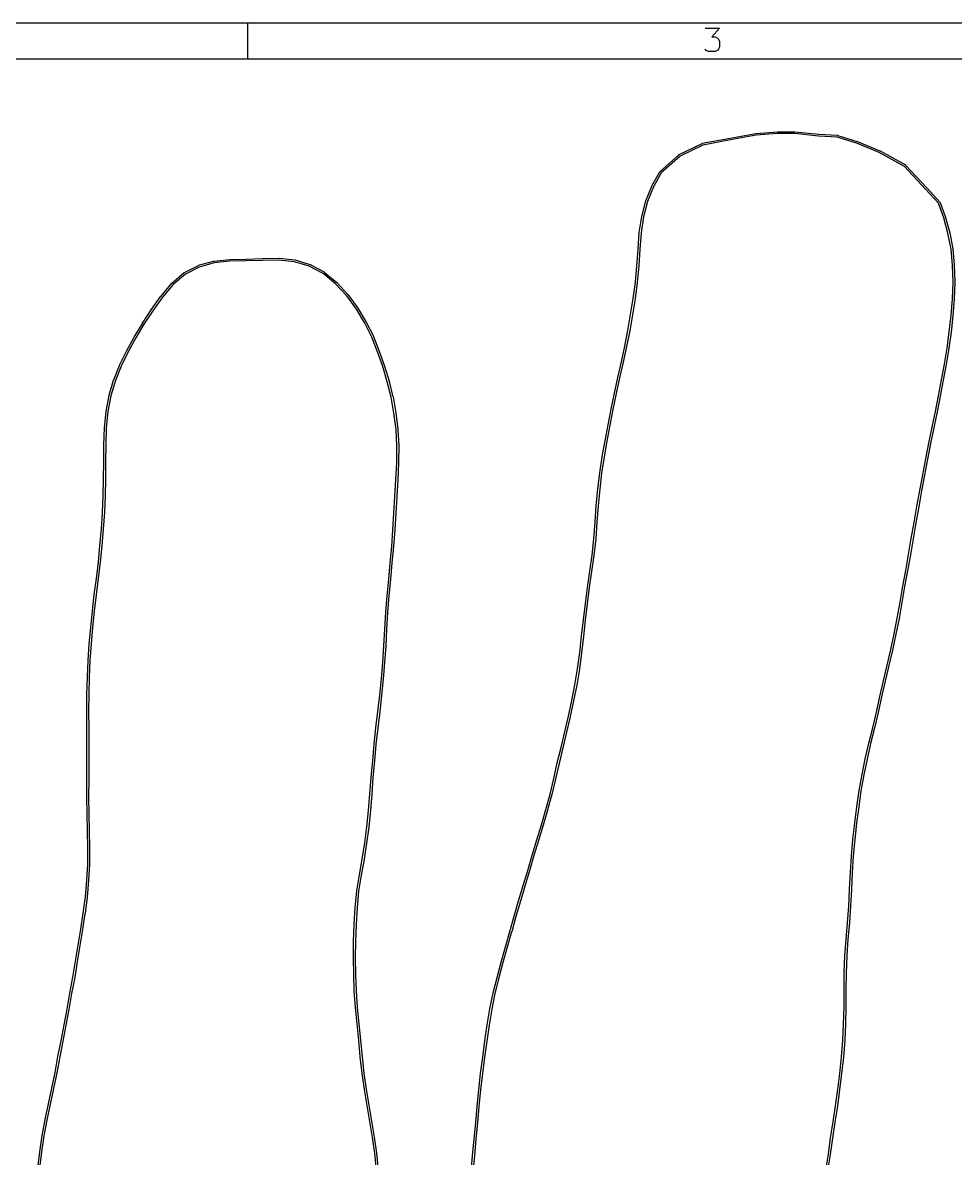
# Model space of a CAD drawing. Header units: inches. Extents: x 0.4 to 11.3, y -7.9 to -0.4.
# Drawn here: x 3.84 to 5.871, y -2.867 to -0.394 of the extents above; entities that cross this region are included whole.
import ezdxf

# ---------------------------------------------------------------- set-up
doc = ezdxf.new("R2010")
doc.units = ezdxf.units.IN
doc.header["$MEASUREMENT"] = 0
doc.layers.add('Edge.Cuts', color=254, linetype='CONTINUOUS', true_color=0xd0d2cd)

msp = doc.modelspace()

# ---------------------------------------------------------------- linework, layer by layer
at = {"layer": 'BLACK', "linetype": 'CONTINUOUS'}
for p, q in [((0.3937, -0.3937), (11.2993, -0.3937)), ((4.3307, -0.4724), (4.3307, -0.3937)), ((5.3262, -0.4053), (5.3578, -0.4053)), ((5.3578, -0.4053), (5.3408, -0.4248)), ((5.3408, -0.4248), (5.3481, -0.4248)), ((5.3481, -0.4248), (5.353, -0.4272)), ((5.353, -0.4272), (5.3554, -0.4296)), ((5.3554, -0.4296), (5.3578, -0.4345)), ((5.3578, -0.4345), (5.3578, -0.4467)), ((5.3286, -0.454), (5.3262, -0.4516)), ((5.3335, -0.4564), (5.3286, -0.454)), ((5.3481, -0.4564), (5.3335, -0.4564)), ((5.353, -0.454), (5.3481, -0.4564)), ((5.3554, -0.4516), (5.353, -0.454)), ((5.3578, -0.4467), (5.3554, -0.4516)), ((0.4724, -0.4724), (11.2206, -0.4724))]:
    msp.add_line(p, q, dxfattribs=at)
at = {"layer": 'Edge.Cuts', "linetype": 'CONTINUOUS'}
for p, q in [((5.3811, -0.6449), (5.4369, -0.6348)), ((5.4375, -0.6387), (5.3818, -0.6488)), ((5.4369, -0.6348), (5.437, -0.6348)), ((5.437, -0.6348), (5.4371, -0.6347)), ((5.4371, -0.6347), (5.484, -0.6312)), ((5.4842, -0.6351), (5.4375, -0.6387)), ((5.484, -0.6312), (5.4841, -0.6312)), ((5.4841, -0.6312), (5.4842, -0.6312)), ((5.4842, -0.6312), (5.5214, -0.6312)), ((5.5213, -0.6351), (5.4842, -0.6351)), ((5.5735, -0.6407), (5.5213, -0.6351)), ((5.5214, -0.6312), (5.5215, -0.6312)), ((5.5215, -0.6312), (5.5216, -0.6312)), ((5.5216, -0.6312), (5.5738, -0.6368)), ((5.5736, -0.6408), (5.5735, -0.6407)), ((5.5735, -0.6407), (5.5735, -0.6407)), ((5.614, -0.6429), (5.5736, -0.6408)), ((5.5738, -0.6368), (5.6144, -0.639)), ((5.6581, -0.6566), (5.614, -0.6429)), ((5.6144, -0.639), (5.6147, -0.639)), ((5.6147, -0.639), (5.6149, -0.6391)), ((5.6149, -0.6391), (5.6594, -0.6529)), ((5.2696, -0.6808), (5.3196, -0.6565)), ((5.3211, -0.6602), (5.2716, -0.6843)), ((5.3196, -0.6565), (5.3198, -0.6564)), ((5.3198, -0.6564), (5.3201, -0.6563)), ((5.3201, -0.6563), (5.3811, -0.6449)), ((5.3818, -0.6488), (5.3211, -0.6602)), ((5.3811, -0.6449), (5.3811, -0.6449)), ((5.3811, -0.6449), (5.3811, -0.6449)), ((5.7054, -0.6763), (5.6581, -0.6566)), ((5.6594, -0.6529), (5.6595, -0.6529)), ((5.6595, -0.6529), (5.6596, -0.6529)), ((5.6596, -0.6529), (5.707, -0.6727)), ((5.228, -0.7183), (5.2691, -0.6812)), ((5.2716, -0.6843), (5.2309, -0.721)), ((5.2691, -0.6812), (5.2694, -0.681)), ((5.2694, -0.681), (5.2696, -0.6808)), ((5.7601, -0.7066), (5.7054, -0.6763)), ((5.707, -0.6727), (5.7071, -0.6728)), ((5.7071, -0.6728), (5.7072, -0.6728)), ((5.7072, -0.6728), (5.7623, -0.7033)), ((5.8065, -0.756), (5.7601, -0.7066)), ((5.7623, -0.7033), (5.7625, -0.7035)), ((5.7625, -0.7035), (5.7627, -0.7037)), ((5.7627, -0.7037), (5.8094, -0.7533)), ((5.2104, -0.7492), (5.2276, -0.7188)), ((5.2309, -0.721), (5.2139, -0.7511)), ((5.2276, -0.7188), (5.2278, -0.7186)), ((5.2278, -0.7186), (5.228, -0.7183)), ((5.1972, -0.7817), (5.2103, -0.7495)), ((5.2139, -0.7511), (5.2009, -0.783)), ((5.2103, -0.7495), (5.2104, -0.7493)), ((5.2104, -0.7493), (5.2104, -0.7492)), ((5.8342, -0.787), (5.8065, -0.756)), ((5.8094, -0.7533), (5.8094, -0.7534)), ((5.8094, -0.7534), (5.8094, -0.7534)), ((5.8094, -0.7534), (5.8374, -0.7847)), ((5.1882, -0.8155), (5.1971, -0.7819)), ((5.2009, -0.783), (5.1921, -0.8164)), ((5.1971, -0.7819), (5.1972, -0.7818)), ((5.1972, -0.7818), (5.1972, -0.7817)), ((5.8458, -0.819), (5.8342, -0.787)), ((5.8374, -0.7847), (5.8376, -0.785)), ((5.8376, -0.785), (5.8378, -0.7853)), ((5.8378, -0.7853), (5.8495, -0.8177)), ((5.183, -0.8508), (5.1882, -0.8157)), ((5.1882, -0.8156), (5.1882, -0.8155)), ((5.1882, -0.8157), (5.1882, -0.8156)), ((5.1921, -0.8164), (5.1869, -0.8513)), ((5.8549, -0.8523), (5.8458, -0.819)), ((5.8495, -0.8177), (5.8496, -0.8178)), ((5.8496, -0.8178), (5.8496, -0.8179)), ((5.8496, -0.8179), (5.8588, -0.8513)), ((5.1803, -0.887), (5.183, -0.8509)), ((5.183, -0.8509), (5.183, -0.8508)), ((5.183, -0.8509), (5.183, -0.8509)), ((5.1869, -0.8513), (5.1842, -0.8873)), ((5.8617, -0.8869), (5.8549, -0.8523)), ((5.8588, -0.8513), (5.8588, -0.8514)), ((5.8588, -0.8514), (5.8588, -0.8515)), ((5.8588, -0.8515), (5.8656, -0.8862)), ((5.1777, -0.9232), (5.1803, -0.8871)), ((5.1803, -0.8871), (5.1803, -0.887)), ((5.1803, -0.887), (5.1803, -0.887)), ((5.1842, -0.8873), (5.1817, -0.9235)), ((5.8649, -0.9222), (5.8617, -0.8869)), ((5.8656, -0.8862), (5.8656, -0.8863)), ((5.8656, -0.8863), (5.8656, -0.8864)), ((5.8656, -0.8864), (5.8689, -0.922)), ((4.2232, -0.9221), (4.256, -0.9128)), ((4.256, -0.9128), (4.2562, -0.9128)), ((4.2562, -0.9128), (4.2564, -0.9128)), ((4.2564, -0.9128), (4.291, -0.9092)), ((4.2913, -0.9131), (4.257, -0.9167)), ((4.291, -0.9092), (4.2911, -0.9091)), ((4.291, -0.9092), (4.291, -0.9092)), ((4.2911, -0.9091), (4.3267, -0.9086)), ((4.3268, -0.9125), (4.2913, -0.9131)), ((4.3267, -0.9086), (4.3626, -0.9075)), ((4.3627, -0.9114), (4.3268, -0.9125)), ((4.3268, -0.9125), (4.3268, -0.9125)), ((4.3268, -0.9125), (4.3268, -0.9125)), ((4.3626, -0.9075), (4.3982, -0.9069)), ((4.3626, -0.9075), (4.3626, -0.9075)), ((4.3626, -0.9075), (4.3626, -0.9075)), ((4.3982, -0.9108), (4.3627, -0.9114)), ((4.3982, -0.9069), (4.3984, -0.9069)), ((4.4324, -0.9144), (4.3982, -0.9108)), ((4.3984, -0.9069), (4.3985, -0.9069)), ((4.3985, -0.9069), (4.433, -0.9105)), ((4.4644, -0.924), (4.4324, -0.9144)), ((4.433, -0.9105), (4.4332, -0.9105)), ((4.4332, -0.9105), (4.4333, -0.9105)), ((4.4333, -0.9105), (4.4657, -0.9203)), ((4.1654, -0.9608), (4.1922, -0.9381)), ((4.1922, -0.9381), (4.1924, -0.938)), ((4.1924, -0.938), (4.1926, -0.9379)), ((4.1926, -0.9379), (4.2228, -0.9223)), ((4.2245, -0.9259), (4.1946, -0.9413)), ((4.2228, -0.9223), (4.223, -0.9222)), ((4.223, -0.9222), (4.2232, -0.9221)), ((4.257, -0.9167), (4.2245, -0.9259)), ((4.4945, -0.94), (4.4644, -0.924)), ((4.4657, -0.9203), (4.4659, -0.9204)), ((4.4659, -0.9204), (4.4661, -0.9204)), ((4.4661, -0.9204), (4.4965, -0.9366)), ((4.4965, -0.9366), (4.4966, -0.9367)), ((4.4966, -0.9367), (4.4968, -0.9368)), ((4.4968, -0.9368), (4.5243, -0.9593)), ((5.1746, -0.9591), (5.1777, -0.9232)), ((5.1817, -0.9236), (5.1785, -0.9595)), ((5.1817, -0.9235), (5.1817, -0.9236)), ((5.1817, -0.9236), (5.1817, -0.9236)), ((5.8661, -0.9585), (5.8649, -0.9222)), ((5.8689, -0.922), (5.8689, -0.922)), ((5.8689, -0.922), (5.8689, -0.9221)), ((5.8689, -0.9221), (5.87, -0.9584)), ((4.1415, -0.9891), (4.1651, -0.961)), ((4.168, -0.9637), (4.1446, -0.9916)), ((4.1651, -0.961), (4.1653, -0.9609)), ((4.1653, -0.9609), (4.1654, -0.9608)), ((4.1946, -0.9413), (4.168, -0.9637)), ((4.5217, -0.9622), (4.4945, -0.94)), ((4.5459, -0.9888), (4.5217, -0.9622)), ((4.5243, -0.9593), (4.5244, -0.9594)), ((4.5244, -0.9594), (4.5245, -0.9595)), ((4.5245, -0.9595), (4.5489, -0.9862)), ((5.1697, -0.9943), (5.1746, -0.9591)), ((5.1785, -0.9596), (5.1736, -0.9948)), ((5.1785, -0.9595), (5.1785, -0.9596)), ((5.1785, -0.9596), (5.1785, -0.9596)), ((5.8648, -0.9951), (5.8661, -0.9585)), ((5.87, -0.9586), (5.8688, -0.9953)), ((5.87, -0.9584), (5.87, -0.9585)), ((5.87, -0.9585), (5.87, -0.9586)), ((4.1203, -1.0189), (4.1414, -0.9892)), ((4.1414, -0.9892), (4.1415, -0.9892)), ((4.1415, -0.9892), (4.1415, -0.9891)), ((4.5668, -1.0178), (4.5459, -0.9888)), ((4.5489, -0.9862), (4.549, -0.9863)), ((4.549, -0.9863), (4.5491, -0.9864)), ((4.5491, -0.9864), (4.57, -1.0155)), ((4.1446, -0.9916), (4.1235, -1.0212)), ((5.1639, -1.0291), (5.1697, -0.9943)), ((5.1736, -0.9949), (5.1678, -1.0298)), ((5.1736, -0.9948), (5.1736, -0.9949)), ((5.1736, -0.9949), (5.1736, -0.9949)), ((5.8621, -1.0315), (5.8648, -0.9951)), ((5.8688, -0.9954), (5.866, -1.0318)), ((5.8688, -0.9953), (5.8688, -0.9953)), ((5.8688, -0.9953), (5.8688, -0.9954)), ((4.101, -1.0484), (4.1202, -1.019)), ((4.1235, -1.0212), (4.1043, -1.0505)), ((4.1202, -1.019), (4.1203, -1.019)), ((4.1203, -1.019), (4.1203, -1.0189)), ((4.585, -1.0478), (4.5668, -1.0178)), ((4.57, -1.0155), (4.57, -1.0156)), ((4.57, -1.0156), (4.5701, -1.0157)), ((4.5701, -1.0157), (4.5885, -1.0458)), ((5.1581, -1.0639), (5.1639, -1.0291)), ((5.1678, -1.0298), (5.162, -1.0646)), ((5.1678, -1.0298), (5.1678, -1.0298)), ((5.1678, -1.0298), (5.1678, -1.0298)), ((5.858, -1.0671), (5.8621, -1.0315)), ((5.866, -1.0319), (5.8619, -1.0676)), ((5.866, -1.0318), (5.866, -1.0319)), ((5.866, -1.0319), (5.866, -1.0319)), ((4.0832, -1.0784), (4.1009, -1.0485)), ((4.1043, -1.0505), (4.0866, -1.0804)), ((4.1009, -1.0485), (4.101, -1.0484)), ((4.101, -1.0484), (4.101, -1.0484)), ((4.6005, -1.0784), (4.585, -1.0478)), ((4.5885, -1.0458), (4.5885, -1.0459)), ((4.5885, -1.0459), (4.5885, -1.0459)), ((4.5885, -1.0459), (4.6041, -1.0767)), ((4.0667, -1.1089), (4.0832, -1.0784)), ((4.0866, -1.0804), (4.0702, -1.1107)), ((4.0832, -1.0784), (4.0832, -1.0784)), ((4.0832, -1.0784), (4.0832, -1.0784)), ((4.6131, -1.1103), (4.6005, -1.0784)), ((4.6041, -1.0767), (4.6041, -1.0768)), ((4.6041, -1.0768), (4.6042, -1.0769)), ((4.6042, -1.0769), (4.6168, -1.1089)), ((5.1512, -1.0983), (5.1581, -1.0639)), ((5.162, -1.0647), (5.1551, -1.0991)), ((5.162, -1.0646), (5.162, -1.0646)), ((5.162, -1.0646), (5.162, -1.0647)), ((5.8532, -1.1024), (5.858, -1.0671)), ((5.8619, -1.0676), (5.8571, -1.1029)), ((5.8619, -1.0676), (5.8619, -1.0676)), ((5.8619, -1.0676), (5.8619, -1.0676)), ((4.0514, -1.1399), (4.0667, -1.1089)), ((4.0702, -1.1107), (4.055, -1.1416)), ((4.0667, -1.1089), (4.0667, -1.1089)), ((4.0667, -1.1089), (4.0667, -1.1089)), ((4.6244, -1.1428), (4.6131, -1.1103)), ((4.6168, -1.1089), (4.6168, -1.109)), ((4.6168, -1.109), (4.6168, -1.109)), ((4.6168, -1.109), (4.6282, -1.1416)), ((5.144, -1.1325), (5.1512, -1.0983)), ((5.1551, -1.0991), (5.1479, -1.1334)), ((5.1551, -1.0991), (5.1551, -1.0991)), ((5.1551, -1.0991), (5.1551, -1.0991)), ((5.8476, -1.1372), (5.8532, -1.1024)), ((5.8571, -1.103), (5.8515, -1.1379)), ((5.8571, -1.1029), (5.8571, -1.1029)), ((5.8571, -1.1029), (5.8571, -1.103)), ((5.1362, -1.1665), (5.144, -1.1325)), ((5.1479, -1.1334), (5.1401, -1.1674)), ((5.1479, -1.1334), (5.1479, -1.1334)), ((5.1479, -1.1334), (5.1479, -1.1334)), ((5.8409, -1.1717), (5.8476, -1.1372)), ((4.0384, -1.1719), (4.0514, -1.14)), ((4.055, -1.1416), (4.0421, -1.1733)), ((4.0514, -1.14), (4.0514, -1.1399)), ((4.0514, -1.1399), (4.0514, -1.1399)), ((4.6342, -1.1759), (4.6244, -1.1428)), ((4.6282, -1.1416), (4.6282, -1.1416)), ((4.6282, -1.1416), (4.6282, -1.1417)), ((4.6282, -1.1417), (4.638, -1.1748)), ((5.8515, -1.1379), (5.8448, -1.1724)), ((5.8515, -1.1379), (5.8515, -1.1379)), ((5.8515, -1.1379), (5.8515, -1.1379)), ((4.0284, -1.2052), (4.0383, -1.1721)), ((4.0421, -1.1733), (4.0322, -1.2062)), ((4.0383, -1.1721), (4.0384, -1.172)), ((4.0384, -1.172), (4.0384, -1.1719)), ((4.6428, -1.2095), (4.6342, -1.1759)), ((4.638, -1.1748), (4.638, -1.1749)), ((4.638, -1.1749), (4.638, -1.1749)), ((4.638, -1.1749), (4.6466, -1.2086)), ((5.1288, -1.2007), (5.1362, -1.1666)), ((5.1401, -1.1674), (5.1326, -1.2015)), ((5.1362, -1.1666), (5.1362, -1.1665)), ((5.1362, -1.1665), (5.1362, -1.1665)), ((5.8344, -1.2062), (5.8409, -1.1717)), ((5.8448, -1.1724), (5.8382, -1.2069)), ((5.8409, -1.1717), (5.8409, -1.1717)), ((5.8409, -1.1717), (5.8409, -1.1717)), ((4.0218, -1.2399), (4.0283, -1.2054)), ((4.0322, -1.2062), (4.0257, -1.2406)), ((4.0283, -1.2054), (4.0284, -1.2053)), ((4.0284, -1.2053), (4.0284, -1.2052)), ((4.6488, -1.2441), (4.6428, -1.2095)), ((4.6466, -1.2086), (4.6466, -1.2087)), ((4.6466, -1.2087), (4.6467, -1.2087)), ((4.6467, -1.2087), (4.6527, -1.2435)), ((5.1217, -1.2351), (5.1288, -1.2007)), ((5.1326, -1.2015), (5.1255, -1.2358)), ((5.1288, -1.2007), (5.1288, -1.2007)), ((5.1288, -1.2007), (5.1288, -1.2007)), ((5.8277, -1.2407), (5.8344, -1.2062)), ((5.8382, -1.207), (5.8316, -1.2414)), ((5.8382, -1.2069), (5.8382, -1.207)), ((5.8382, -1.207), (5.8382, -1.207)), ((5.1151, -1.2696), (5.1217, -1.2351)), ((5.1255, -1.2358), (5.119, -1.2703)), ((5.1217, -1.2351), (5.1217, -1.2351)), ((5.1217, -1.2351), (5.1217, -1.2351)), ((4.0183, -1.2759), (4.0218, -1.2401)), ((4.0218, -1.24), (4.0218, -1.2399)), ((4.0218, -1.2401), (4.0218, -1.24)), ((4.0257, -1.2406), (4.0222, -1.2762)), ((4.6533, -1.2797), (4.6488, -1.2441)), ((4.6527, -1.2435), (4.6527, -1.2435)), ((4.6527, -1.2435), (4.6527, -1.2436)), ((4.6527, -1.2436), (4.6572, -1.2793)), ((5.8207, -1.275), (5.8277, -1.2407)), ((5.8316, -1.2415), (5.8246, -1.2758)), ((5.8316, -1.2414), (5.8316, -1.2415)), ((5.8316, -1.2415), (5.8316, -1.2415)), ((4.0172, -1.3128), (4.0183, -1.2761)), ((4.0183, -1.276), (4.0183, -1.2759)), ((4.0183, -1.2761), (4.0183, -1.276)), ((4.0222, -1.2762), (4.0211, -1.3129)), ((4.6551, -1.3157), (4.6533, -1.2797)), ((4.6572, -1.2793), (4.6572, -1.2793)), ((4.6572, -1.2793), (4.6573, -1.2794)), ((4.6573, -1.2794), (4.659, -1.3155)), ((5.1084, -1.3041), (5.1151, -1.2696)), ((5.119, -1.2704), (5.1123, -1.3048)), ((5.119, -1.2703), (5.119, -1.2704)), ((5.119, -1.2704), (5.119, -1.2704)), ((5.8135, -1.3093), (5.8207, -1.275)), ((5.8246, -1.2758), (5.8174, -1.3101)), ((5.8246, -1.2758), (5.8246, -1.2758)), ((5.8246, -1.2758), (5.8246, -1.2758)), ((5.1022, -1.3388), (5.1084, -1.3041)), ((5.1123, -1.3048), (5.1061, -1.3395)), ((5.1084, -1.3041), (5.1084, -1.3041)), ((5.1084, -1.3041), (5.1084, -1.3041)), ((5.8068, -1.3438), (5.8135, -1.3093)), ((5.8174, -1.3101), (5.8107, -1.3446)), ((5.8135, -1.3093), (5.8135, -1.3093)), ((5.8135, -1.3093), (5.8135, -1.3093)), ((4.0169, -1.35), (4.0172, -1.3129)), ((4.0172, -1.3129), (4.0172, -1.3128)), ((4.0172, -1.3129), (4.0172, -1.3129)), ((4.0211, -1.3129), (4.0208, -1.3501)), ((4.6549, -1.3523), (4.6551, -1.3157)), ((4.659, -1.3156), (4.6588, -1.3524)), ((4.659, -1.3155), (4.659, -1.3156)), ((4.659, -1.3156), (4.659, -1.3156)), ((4.0166, -1.3872), (4.0169, -1.35)), ((4.0169, -1.35), (4.0169, -1.35)), ((4.0208, -1.3501), (4.0206, -1.3872)), ((4.0208, -1.3501), (4.0208, -1.3501)), ((4.0208, -1.3501), (4.0208, -1.3501)), ((4.6531, -1.3888), (4.6549, -1.3523)), ((4.6588, -1.3525), (4.6571, -1.389)), ((4.6588, -1.3524), (4.6588, -1.3524)), ((4.6588, -1.3524), (4.6588, -1.3525)), ((5.0969, -1.3739), (5.1022, -1.3389)), ((5.1061, -1.3395), (5.1008, -1.3745)), ((5.1022, -1.3389), (5.1022, -1.3388)), ((5.1022, -1.3388), (5.1022, -1.3388)), ((5.8001, -1.3783), (5.8068, -1.3438)), ((5.8107, -1.3446), (5.804, -1.379)), ((5.8068, -1.3438), (5.8068, -1.3438)), ((5.8068, -1.3438), (5.8068, -1.3438)), ((5.8107, -1.3446), (5.8107, -1.3446)), ((5.0928, -1.4096), (5.0969, -1.374)), ((5.1008, -1.3745), (5.0968, -1.41)), ((5.0969, -1.374), (5.0969, -1.3739)), ((5.0969, -1.374), (5.0969, -1.374)), ((5.7935, -1.4128), (5.8001, -1.3783)), ((5.804, -1.379), (5.7973, -1.4135)), ((5.8001, -1.3783), (5.8001, -1.3783)), ((5.8001, -1.3783), (5.8001, -1.3783)), ((5.804, -1.379), (5.804, -1.379)), ((4.0156, -1.424), (4.0166, -1.3872)), ((4.0206, -1.3873), (4.0196, -1.4241)), ((4.0206, -1.3872), (4.0206, -1.3872)), ((4.0206, -1.3872), (4.0206, -1.3873)), ((4.6508, -1.4254), (4.6531, -1.3888)), ((4.6571, -1.389), (4.6547, -1.4256)), ((4.6571, -1.389), (4.6571, -1.389)), ((4.6571, -1.389), (4.6571, -1.389)), ((5.0893, -1.4454), (5.0928, -1.4096)), ((5.0928, -1.4096), (5.0928, -1.4096)), ((5.0928, -1.4096), (5.0928, -1.4096)), ((4.0142, -1.4606), (4.0156, -1.424)), ((4.0196, -1.4241), (4.0181, -1.4608)), ((4.0196, -1.4241), (4.0196, -1.4241)), ((4.0196, -1.4241), (4.0196, -1.4241)), ((4.6487, -1.4618), (4.6508, -1.4254)), ((4.6508, -1.4254), (4.6508, -1.4254)), ((4.6508, -1.4254), (4.6508, -1.4254)), ((4.6547, -1.4256), (4.6527, -1.462)), ((5.0968, -1.41), (5.0933, -1.4458)), ((5.7875, -1.4476), (5.7935, -1.4128)), ((5.7973, -1.4135), (5.7914, -1.4483)), ((5.7935, -1.4128), (5.7935, -1.4128)), ((5.7935, -1.4128), (5.7935, -1.4128)), ((5.0868, -1.4816), (5.0893, -1.4455)), ((5.0893, -1.4455), (5.0894, -1.4454)), ((5.0894, -1.4454), (5.0893, -1.4454)), ((5.0933, -1.4458), (5.0907, -1.4819)), ((5.7814, -1.4823), (5.7875, -1.4476)), ((5.7914, -1.4483), (5.7852, -1.483)), ((5.7914, -1.4483), (5.7914, -1.4483)), ((5.7914, -1.4483), (5.7914, -1.4483)), ((4.0117, -1.4967), (4.0142, -1.4606)), ((4.0181, -1.4608), (4.0156, -1.497)), ((4.0181, -1.4608), (4.0181, -1.4608)), ((4.0181, -1.4608), (4.0181, -1.4608)), ((4.6464, -1.498), (4.6487, -1.4618)), ((4.6527, -1.462), (4.6503, -1.4983)), ((4.6527, -1.462), (4.6527, -1.462)), ((4.6527, -1.462), (4.6527, -1.462)), ((5.0842, -1.5178), (5.0868, -1.4816)), ((5.0868, -1.4816), (5.0868, -1.4816)), ((5.0907, -1.4819), (5.0881, -1.5181)), ((5.0907, -1.4819), (5.0907, -1.4819)), ((5.0907, -1.4819), (5.0907, -1.4819)), ((5.7753, -1.5171), (5.7814, -1.4823)), ((5.7852, -1.483), (5.7792, -1.5177)), ((5.7814, -1.4823), (5.7814, -1.4823)), ((5.7814, -1.4823), (5.7814, -1.4823)), ((4.0084, -1.5326), (4.0117, -1.4967)), ((4.0156, -1.4971), (4.0124, -1.533)), ((4.0156, -1.497), (4.0156, -1.497)), ((4.0156, -1.497), (4.0156, -1.4971)), ((4.6438, -1.5342), (4.6464, -1.498)), ((4.6464, -1.498), (4.6464, -1.498)), ((4.6503, -1.4983), (4.6478, -1.5345)), ((4.6503, -1.4983), (4.6503, -1.4983)), ((4.6503, -1.4983), (4.6503, -1.4983)), ((4.0051, -1.5685), (4.0084, -1.5326)), ((4.0124, -1.533), (4.009, -1.5689)), ((4.0124, -1.533), (4.0124, -1.533)), ((4.0124, -1.533), (4.0124, -1.533)), ((5.0803, -1.5533), (5.0842, -1.5178)), ((5.0881, -1.5182), (5.0842, -1.5538)), ((5.0881, -1.5181), (5.0881, -1.5181)), ((5.0881, -1.5181), (5.0881, -1.5182)), ((5.7694, -1.5519), (5.7753, -1.5171)), ((5.7792, -1.5177), (5.7733, -1.5525)), ((5.7753, -1.5171), (5.7753, -1.5171)), ((5.7753, -1.5171), (5.7753, -1.5171)), ((4.6404, -1.57), (4.6438, -1.5342)), ((4.6478, -1.5346), (4.6444, -1.5704)), ((4.6478, -1.5345), (4.6478, -1.5345)), ((4.6478, -1.5345), (4.6478, -1.5346)), ((5.0752, -1.5885), (5.0803, -1.5533)), ((5.0842, -1.5539), (5.0791, -1.589)), ((5.0842, -1.5538), (5.0842, -1.5538)), ((5.0842, -1.5538), (5.0842, -1.5539)), ((5.7631, -1.5865), (5.7694, -1.5519)), ((5.7733, -1.5526), (5.767, -1.5872)), ((5.7733, -1.5525), (5.7733, -1.5525)), ((5.7733, -1.5525), (5.7733, -1.5526)), ((4.0007, -1.6039), (4.0051, -1.5685)), ((4.009, -1.5689), (4.0046, -1.6044)), ((4.009, -1.5689), (4.009, -1.5689)), ((4.009, -1.5689), (4.009, -1.5689)), ((4.6373, -1.606), (4.6404, -1.5701)), ((4.6404, -1.5701), (4.6404, -1.57)), ((4.6404, -1.5701), (4.6404, -1.5701)), ((4.6444, -1.5704), (4.6412, -1.6064)), ((3.9961, -1.6392), (4.0007, -1.6039)), ((4.0046, -1.6044), (4, -1.6397)), ((4.0046, -1.6044), (4.0046, -1.6044)), ((4.0046, -1.6044), (4.0046, -1.6044)), ((4.6337, -1.6417), (4.6373, -1.606)), ((4.6412, -1.6064), (4.6376, -1.6421)), ((4.6412, -1.6064), (4.6412, -1.6064)), ((4.6412, -1.6064), (4.6412, -1.6064)), ((5.0702, -1.6236), (5.0752, -1.5885)), ((5.0791, -1.589), (5.0741, -1.6242)), ((5.0791, -1.589), (5.0791, -1.589)), ((5.0791, -1.589), (5.0791, -1.589)), ((5.7569, -1.6212), (5.7631, -1.5865)), ((5.767, -1.5872), (5.7607, -1.6219)), ((5.7631, -1.5865), (5.7631, -1.5865)), ((5.7631, -1.5865), (5.7631, -1.5865)), ((5.767, -1.5872), (5.767, -1.5872)), ((5.0656, -1.659), (5.0702, -1.6237)), ((5.0741, -1.6242), (5.0695, -1.6595)), ((5.0702, -1.6237), (5.0702, -1.6236)), ((5.0702, -1.6236), (5.0702, -1.6236)), ((5.7508, -1.6559), (5.7569, -1.6212)), ((5.7607, -1.6219), (5.7546, -1.6566)), ((5.7569, -1.6212), (5.7569, -1.6212)), ((5.7569, -1.6212), (5.7569, -1.6212)), ((3.9922, -1.6749), (3.9961, -1.6393)), ((3.9961, -1.6393), (3.9961, -1.6392)), ((3.9961, -1.6392), (3.9961, -1.6392)), ((4, -1.6397), (3.9961, -1.6753)), ((4.631, -1.6779), (4.6337, -1.6418)), ((4.6337, -1.6418), (4.6337, -1.6417)), ((4.6337, -1.6417), (4.6337, -1.6417)), ((4.6376, -1.6421), (4.6349, -1.6782)), ((5.7447, -1.6906), (5.7508, -1.6559)), ((5.7546, -1.6566), (5.7486, -1.6913)), ((5.7508, -1.6559), (5.7508, -1.6559)), ((5.7508, -1.6559), (5.7508, -1.6559)), ((5.7546, -1.6566), (5.7546, -1.6566)), ((3.9887, -1.7107), (3.9922, -1.6749)), ((3.9922, -1.6749), (3.9922, -1.6749)), ((3.9922, -1.6749), (3.9922, -1.6749)), ((3.9961, -1.6753), (3.9926, -1.7111)), ((4.6288, -1.7143), (4.631, -1.6779)), ((4.631, -1.6779), (4.631, -1.6779)), ((4.631, -1.6779), (4.631, -1.6779)), ((4.6349, -1.6782), (4.6327, -1.7145)), ((5.0611, -1.6944), (5.0656, -1.659)), ((5.0695, -1.6595), (5.065, -1.6949)), ((5.0656, -1.659), (5.0656, -1.659)), ((5.0656, -1.659), (5.0656, -1.659)), ((5.0574, -1.7301), (5.0611, -1.6945)), ((5.0611, -1.6945), (5.0611, -1.6944)), ((5.0611, -1.6944), (5.0611, -1.6944)), ((5.065, -1.6949), (5.0613, -1.7306)), ((5.7378, -1.725), (5.7447, -1.6906)), ((5.7486, -1.6914), (5.7416, -1.7258)), ((5.7486, -1.6913), (5.7486, -1.6914)), ((5.7486, -1.6914), (5.7486, -1.6914)), ((3.9852, -1.7465), (3.9887, -1.7107)), ((3.9887, -1.7107), (3.9887, -1.7107)), ((3.9887, -1.7107), (3.9887, -1.7107)), ((3.9926, -1.7111), (3.9891, -1.7469)), ((4.6269, -1.7508), (4.6288, -1.7143)), ((4.6288, -1.7143), (4.6288, -1.7143)), ((4.6288, -1.7143), (4.6288, -1.7143)), ((4.6327, -1.7145), (4.6309, -1.751)), ((5.0534, -1.7657), (5.0574, -1.7301)), ((5.0613, -1.7306), (5.0573, -1.7662)), ((5.0613, -1.7306), (5.0613, -1.7306)), ((5.0613, -1.7306), (5.0613, -1.7306)), ((5.7305, -1.7592), (5.7378, -1.725)), ((5.7416, -1.7258), (5.7344, -1.76)), ((5.7416, -1.7258), (5.7416, -1.7258)), ((5.7416, -1.7258), (5.7416, -1.7258)), ((3.9827, -1.7828), (3.9852, -1.7466)), ((3.9852, -1.7466), (3.9852, -1.7465)), ((3.9852, -1.7465), (3.9852, -1.7465)), ((3.9891, -1.7469), (3.9866, -1.783)), ((4.6242, -1.7869), (4.6269, -1.7508)), ((4.6309, -1.7511), (4.6281, -1.7872)), ((4.6309, -1.751), (4.6309, -1.751)), ((4.6309, -1.751), (4.6309, -1.7511)), ((5.0485, -1.8009), (5.0534, -1.7657)), ((5.0573, -1.7662), (5.0524, -1.8015)), ((5.0573, -1.7662), (5.0573, -1.7662)), ((5.0573, -1.7662), (5.0573, -1.7662)), ((5.7228, -1.7932), (5.7305, -1.7592)), ((5.7344, -1.7601), (5.7266, -1.7941)), ((5.7344, -1.76), (5.7344, -1.76)), ((5.7344, -1.76), (5.7344, -1.7601)), ((3.9811, -1.8194), (3.9827, -1.7828)), ((3.9827, -1.7828), (3.9827, -1.7828)), ((3.9827, -1.7828), (3.9827, -1.7828)), ((3.9866, -1.783), (3.985, -1.8196)), ((4.6213, -1.8229), (4.6242, -1.7869)), ((4.6281, -1.7872), (4.6253, -1.8232)), ((4.6281, -1.7872), (4.6281, -1.7872)), ((4.6281, -1.7872), (4.6281, -1.7872)), ((5.0427, -1.8357), (5.0485, -1.8009)), ((5.0524, -1.8015), (5.0466, -1.8364)), ((5.0524, -1.8015), (5.0524, -1.8015)), ((5.0524, -1.8015), (5.0524, -1.8015)), ((5.7146, -1.827), (5.7228, -1.7932)), ((5.7266, -1.7941), (5.7184, -1.828)), ((5.7266, -1.7941), (5.7266, -1.7941)), ((5.7266, -1.7941), (5.7266, -1.7941)), ((3.9801, -1.8563), (3.9811, -1.8194)), ((3.9811, -1.8194), (3.9811, -1.8194)), ((3.9811, -1.8194), (3.9811, -1.8194)), ((3.985, -1.8196), (3.984, -1.8564)), ((4.6179, -1.8587), (4.6213, -1.8229)), ((4.6253, -1.8233), (4.6218, -1.8591)), ((4.6253, -1.8232), (4.6252, -1.8233)), ((4.6252, -1.8233), (4.6253, -1.8233)), ((5.7067, -1.8611), (5.7146, -1.8271)), ((5.7184, -1.828), (5.7105, -1.8619)), ((5.7146, -1.8271), (5.7146, -1.827)), ((5.7146, -1.8271), (5.7146, -1.8271)), ((5.0361, -1.8702), (5.0427, -1.8357)), ((5.0466, -1.8364), (5.0399, -1.8709)), ((5.0466, -1.8364), (5.0466, -1.8364)), ((5.0466, -1.8364), (5.0466, -1.8364)), ((3.9798, -1.8934), (3.9801, -1.8563)), ((3.9801, -1.8563), (3.9801, -1.8563)), ((3.9801, -1.8563), (3.9801, -1.8563)), ((3.984, -1.8564), (3.9837, -1.8935)), ((4.6139, -1.8943), (4.6179, -1.8587)), ((4.6218, -1.8591), (4.6178, -1.8947)), ((4.6218, -1.8591), (4.6218, -1.8591)), ((4.6218, -1.8591), (4.6218, -1.8591)), ((5.0286, -1.9043), (5.0361, -1.8702)), ((5.0399, -1.871), (5.0324, -1.9051)), ((5.0399, -1.8709), (5.0399, -1.8709)), ((5.0399, -1.8709), (5.0399, -1.871)), ((5.6994, -1.8953), (5.7067, -1.8611)), ((5.7105, -1.8619), (5.7032, -1.8961)), ((5.7067, -1.8611), (5.7067, -1.8611)), ((5.7067, -1.8611), (5.7067, -1.8611)), ((3.9798, -1.8935), (3.9798, -1.8934)), ((3.9801, -1.9309), (3.9798, -1.8935)), ((3.9798, -1.8935), (3.9798, -1.8935)), ((3.9837, -1.8935), (3.984, -1.9308)), ((4.6095, -1.9297), (4.6139, -1.8943)), ((4.6178, -1.8948), (4.6134, -1.9302)), ((4.6178, -1.8947), (4.6178, -1.8947)), ((4.6178, -1.8947), (4.6178, -1.8948)), ((5.0205, -1.9382), (5.0286, -1.9043)), ((5.6915, -1.9292), (5.6994, -1.8953)), ((5.7032, -1.8962), (5.6953, -1.9302)), ((5.7032, -1.8961), (5.7032, -1.8962)), ((5.7032, -1.8962), (5.7032, -1.8962)), ((5.0324, -1.9052), (5.0244, -1.9391)), ((5.0324, -1.9051), (5.0324, -1.9051)), ((5.0324, -1.9051), (5.0324, -1.9052)), ((5.6829, -1.9629), (5.6915, -1.9292)), ((3.9801, -1.9681), (3.9801, -1.9309)), ((3.984, -1.9308), (3.984, -1.9308)), ((3.984, -1.9308), (3.984, -1.9309)), ((3.984, -1.9309), (3.9841, -1.9681)), ((4.6056, -1.9653), (4.6095, -1.9297)), ((4.6095, -1.9297), (4.6095, -1.9297)), ((4.6095, -1.9297), (4.6095, -1.9297)), ((4.6134, -1.9302), (4.6095, -1.9657)), ((5.0125, -1.9721), (5.0205, -1.9382)), ((5.0244, -1.9391), (5.0164, -1.973)), ((5.0205, -1.9382), (5.0205, -1.9382)), ((5.0205, -1.9382), (5.0205, -1.9382)), ((5.0244, -1.9391), (5.0244, -1.9391)), ((5.6953, -1.9302), (5.6867, -1.9639)), ((5.6953, -1.9302), (5.6953, -1.9302)), ((5.6953, -1.9302), (5.6953, -1.9302)), ((3.9801, -2.0426), (3.9801, -1.9681)), ((3.9841, -1.9681), (3.9841, -1.9681)), ((3.9841, -1.9681), (3.9841, -1.9681)), ((3.9841, -1.9681), (3.9841, -2.0426)), ((4.6026, -2.0014), (4.6056, -1.9654)), ((4.6056, -1.9654), (4.6056, -1.9653)), ((4.6056, -1.9654), (4.6056, -1.9654)), ((4.6095, -1.9657), (4.6065, -2.0017)), ((5.0044, -2.006), (5.0125, -1.9721)), ((5.0164, -1.973), (5.0083, -2.0069)), ((5.0164, -1.973), (5.0164, -1.973)), ((5.0164, -1.973), (5.0164, -1.973)), ((5.6751, -1.997), (5.6829, -1.963)), ((5.6867, -1.9639), (5.679, -1.9979)), ((5.6829, -1.963), (5.6829, -1.9629)), ((5.6829, -1.9629), (5.6829, -1.9629)), ((4.5989, -2.0371), (4.6026, -2.0014)), ((4.6065, -2.0018), (4.6028, -2.0375)), ((4.6065, -2.0017), (4.6065, -2.0017)), ((4.6065, -2.0017), (4.6065, -2.0018)), ((5.6679, -2.0313), (5.6751, -1.997)), ((5.679, -1.9979), (5.6717, -2.0321)), ((5.6751, -1.997), (5.6751, -1.997)), ((5.6751, -1.997), (5.6751, -1.997)), ((4.9967, -2.0401), (5.0044, -2.006)), ((5.0083, -2.0069), (5.0005, -2.0409)), ((5.0044, -2.006), (5.0044, -2.006)), ((5.0044, -2.006), (5.0044, -2.006)), ((3.9798, -2.08), (3.9801, -2.0426)), ((3.9841, -2.0426), (3.9837, -2.08)), ((3.9841, -2.0426), (3.9841, -2.0426)), ((3.9841, -2.0426), (3.9841, -2.0426)), ((4.5965, -2.0734), (4.5989, -2.0372)), ((4.5989, -2.0372), (4.5989, -2.0371)), ((4.5989, -2.0371), (4.5989, -2.0371)), ((4.6028, -2.0375), (4.6004, -2.0737)), ((4.9886, -2.0739), (4.9967, -2.0401)), ((5.0005, -2.041), (4.9924, -2.0749)), ((5.0005, -2.0409), (5.0005, -2.041)), ((5.0005, -2.041), (5.0005, -2.041)), ((5.6617, -2.0661), (5.6679, -2.0314)), ((5.6717, -2.0321), (5.6656, -2.0667)), ((5.6679, -2.0314), (5.6679, -2.0313)), ((5.6679, -2.0313), (5.6679, -2.0313)), ((4.5936, -2.1094), (4.5965, -2.0734)), ((4.6004, -2.0737), (4.5975, -2.1098)), ((4.6004, -2.0737), (4.6004, -2.0737)), ((4.6004, -2.0737), (4.6004, -2.0737)), ((4.9796, -2.1074), (4.9886, -2.0739)), ((4.9924, -2.0749), (4.9834, -2.1084)), ((4.9924, -2.0749), (4.9924, -2.0749)), ((4.9924, -2.0749), (4.9924, -2.0749)), ((5.6568, -2.1013), (5.6617, -2.0661)), ((5.6656, -2.0667), (5.6607, -2.1019)), ((5.6617, -2.0661), (5.6617, -2.0661)), ((5.6617, -2.0661), (5.6617, -2.0661)), ((3.9798, -2.0801), (3.9798, -2.08)), ((3.9806, -2.1173), (3.9798, -2.0801)), ((3.9798, -2.0801), (3.9798, -2.0801)), ((3.9837, -2.08), (3.9845, -2.1172)), ((5.6522, -2.1367), (5.6568, -2.1014)), ((5.6607, -2.1019), (5.6561, -2.1372)), ((5.6568, -2.1014), (5.6568, -2.1013)), ((5.6568, -2.1014), (5.6568, -2.1014)), ((3.9812, -2.1539), (3.9806, -2.1173)), ((3.9845, -2.1172), (3.9845, -2.1172)), ((3.9845, -2.1172), (3.9845, -2.1172)), ((3.9845, -2.1172), (3.9851, -2.1538)), ((4.5899, -2.1451), (4.5936, -2.1094)), ((4.5975, -2.1098), (4.5938, -2.1455)), ((4.5975, -2.1098), (4.5975, -2.1098)), ((4.5975, -2.1098), (4.5975, -2.1098)), ((4.9701, -2.1407), (4.9796, -2.1074)), ((4.9834, -2.1085), (4.9739, -2.1418)), ((4.9834, -2.1084), (4.9834, -2.1085)), ((4.9834, -2.1085), (4.9834, -2.1085)), ((4.5851, -2.1803), (4.5899, -2.1451)), ((4.5938, -2.1456), (4.589, -2.1809)), ((4.5938, -2.1455), (4.5938, -2.1456)), ((4.5938, -2.1456), (4.5938, -2.1456)), ((4.9598, -2.1737), (4.9701, -2.1407)), ((4.9739, -2.1418), (4.9636, -2.1748)), ((4.9739, -2.1418), (4.9739, -2.1418)), ((4.9739, -2.1418), (4.9739, -2.1418)), ((5.6481, -2.1723), (5.6522, -2.1368)), ((5.6561, -2.1372), (5.6521, -2.1727)), ((5.6522, -2.1368), (5.6522, -2.1367)), ((5.6522, -2.1367), (5.6522, -2.1367)), ((3.982, -2.1904), (3.9812, -2.1539)), ((3.9812, -2.1539), (3.9812, -2.1539)), ((3.9812, -2.1539), (3.9812, -2.1539)), ((3.9851, -2.1538), (3.986, -2.1903)), ((4.9498, -2.2068), (4.9598, -2.1737)), ((4.9636, -2.1748), (4.9536, -2.2079)), ((4.9598, -2.1737), (4.9598, -2.1737)), ((4.9598, -2.1737), (4.9598, -2.1737)), ((5.645, -2.2084), (5.6481, -2.1724)), ((5.6481, -2.1724), (5.6481, -2.1723)), ((5.6481, -2.1724), (5.6481, -2.1724)), ((5.6521, -2.1727), (5.649, -2.2087)), ((3.982, -2.2265), (3.982, -2.1904)), ((3.986, -2.1904), (3.9859, -2.2265)), ((3.986, -2.1903), (3.986, -2.1903)), ((3.986, -2.1903), (3.986, -2.1904)), ((4.5797, -2.2153), (4.5851, -2.1803)), ((4.589, -2.1809), (4.5836, -2.2159)), ((4.589, -2.1809), (4.589, -2.1809)), ((4.589, -2.1809), (4.589, -2.1809)), ((4.5736, -2.25), (4.5797, -2.2153)), ((4.5836, -2.216), (4.5775, -2.2507)), ((4.5836, -2.2159), (4.5836, -2.2159)), ((4.5836, -2.2159), (4.5836, -2.216)), ((4.9399, -2.2399), (4.9498, -2.2068)), ((4.9536, -2.2079), (4.9436, -2.241)), ((4.9498, -2.2068), (4.9498, -2.2068)), ((4.9498, -2.2068), (4.9498, -2.2068)), ((4.9536, -2.2079), (4.9536, -2.2079)), ((5.6428, -2.2447), (5.645, -2.2084)), ((5.645, -2.2084), (5.645, -2.2084)), ((5.645, -2.2084), (5.645, -2.2084)), ((5.649, -2.2087), (5.6468, -2.245)), ((3.98, -2.262), (3.982, -2.2265)), ((3.9859, -2.2267), (3.9839, -2.2623)), ((3.9859, -2.2265), (3.9859, -2.2266)), ((3.9859, -2.2266), (3.9859, -2.2267)), ((4.5679, -2.2849), (4.5736, -2.25)), ((4.5775, -2.2507), (4.5718, -2.2855)), ((4.5736, -2.25), (4.5736, -2.25)), ((4.5736, -2.25), (4.5736, -2.25)), ((4.93, -2.2731), (4.9399, -2.2399)), ((4.9436, -2.241), (4.9338, -2.2742)), ((4.9399, -2.2399), (4.9399, -2.2399)), ((4.9399, -2.2399), (4.9399, -2.2399)), ((4.9436, -2.241), (4.9436, -2.241)), ((5.6408, -2.2812), (5.6428, -2.2448)), ((5.6428, -2.2448), (5.6428, -2.2447)), ((5.6428, -2.2448), (5.6428, -2.2448)), ((5.6468, -2.245), (5.6447, -2.2814)), ((3.9768, -2.2976), (3.98, -2.262)), ((3.9839, -2.2623), (3.9807, -2.298)), ((3.9839, -2.2623), (3.9839, -2.2623)), ((3.9839, -2.2623), (3.9839, -2.2623)), ((4.9202, -2.3063), (4.93, -2.2731)), ((4.9338, -2.2742), (4.924, -2.3074)), ((4.93, -2.2731), (4.93, -2.2731)), ((4.93, -2.2731), (4.93, -2.2731)), ((3.9721, -2.3332), (3.9768, -2.2976)), ((3.9807, -2.2981), (3.976, -2.3337)), ((3.9807, -2.298), (3.9807, -2.2981)), ((3.9807, -2.2981), (3.9807, -2.2981)), ((4.5646, -2.3209), (4.5679, -2.2851)), ((4.568, -2.285), (4.5679, -2.2849)), ((4.5679, -2.2851), (4.568, -2.285)), ((4.5718, -2.2855), (4.5685, -2.3213)), ((5.6391, -2.3177), (5.6408, -2.2812)), ((5.6408, -2.2812), (5.6408, -2.2812)), ((5.6408, -2.2812), (5.6408, -2.2812)), ((5.6447, -2.2814), (5.6431, -2.3179)), ((4.5621, -2.3575), (4.5646, -2.321)), ((4.5646, -2.321), (4.5646, -2.3209)), ((4.5646, -2.321), (4.5646, -2.321)), ((4.5685, -2.3213), (4.5661, -2.3578)), ((4.9106, -2.3396), (4.9202, -2.3063)), ((4.924, -2.3074), (4.9144, -2.3407)), ((4.9202, -2.3063), (4.9202, -2.3063)), ((4.9202, -2.3063), (4.9202, -2.3063)), ((5.6366, -2.3539), (5.6391, -2.3177)), ((5.6431, -2.318), (5.6405, -2.3542)), ((5.6431, -2.3179), (5.6431, -2.3179)), ((5.6431, -2.3179), (5.6431, -2.318)), ((3.9668, -2.3682), (3.9721, -2.3332)), ((3.9759, -2.3337), (3.9707, -2.3688)), ((3.976, -2.3337), (3.9759, -2.3337)), ((3.9759, -2.3337), (3.9759, -2.3337)), ((4.9013, -2.373), (4.9106, -2.3396)), ((4.9144, -2.3407), (4.9051, -2.374)), ((4.9106, -2.3396), (4.9106, -2.3396)), ((4.9106, -2.3396), (4.9106, -2.3396)), ((3.961, -2.4031), (3.9668, -2.3682)), ((3.9707, -2.3689), (3.9649, -2.4037)), ((3.9707, -2.3688), (3.9707, -2.3688)), ((3.9707, -2.3688), (3.9707, -2.3689)), ((4.5609, -2.3942), (4.5621, -2.3576)), ((4.5621, -2.3576), (4.5621, -2.3575)), ((4.5621, -2.3576), (4.5621, -2.3576)), ((4.5661, -2.3578), (4.5649, -2.3943)), ((4.8915, -2.4062), (4.9013, -2.373)), ((4.905, -2.374), (4.8953, -2.4072)), ((4.9051, -2.374), (4.905, -2.374)), ((4.905, -2.374), (4.905, -2.374)), ((5.6334, -2.3898), (5.6366, -2.3539)), ((5.6405, -2.3542), (5.6373, -2.3901)), ((5.6405, -2.3542), (5.6405, -2.3542)), ((5.6405, -2.3542), (5.6405, -2.3542)), ((4.5606, -2.4308), (4.5609, -2.3942)), ((4.5609, -2.3942), (4.5609, -2.3942)), ((4.5609, -2.3942), (4.5609, -2.3942)), ((4.5649, -2.3943), (4.5646, -2.4308)), ((5.6308, -2.426), (5.6334, -2.3898)), ((5.6334, -2.3898), (5.6334, -2.3898)), ((5.6334, -2.3898), (5.6334, -2.3898)), ((5.6373, -2.3901), (5.6348, -2.4263)), ((3.9553, -2.438), (3.961, -2.4031)), ((3.9649, -2.4037), (3.9592, -2.4386)), ((3.961, -2.4031), (3.961, -2.4031)), ((3.961, -2.4031), (3.961, -2.4031)), ((4.8822, -2.4396), (4.8915, -2.4062)), ((4.8953, -2.4072), (4.886, -2.4406)), ((4.8915, -2.4062), (4.8915, -2.4062)), ((4.8915, -2.4062), (4.8915, -2.4062)), ((3.9496, -2.4728), (3.9553, -2.438)), ((3.9592, -2.4386), (3.9535, -2.4735)), ((3.9553, -2.438), (3.9553, -2.438)), ((3.9592, -2.4386), (3.9592, -2.4386)), ((3.9592, -2.4386), (3.9592, -2.4386)), ((4.5611, -2.4671), (4.5606, -2.4308)), ((4.5606, -2.4308), (4.5606, -2.4308)), ((4.5606, -2.4308), (4.5606, -2.4308)), ((4.5646, -2.4308), (4.565, -2.467)), ((4.8732, -2.4731), (4.8822, -2.4396)), ((4.886, -2.4406), (4.8771, -2.4741)), ((4.8822, -2.4396), (4.8822, -2.4396)), ((4.8822, -2.4396), (4.8822, -2.4396)), ((5.6292, -2.4626), (5.6308, -2.4261)), ((5.6308, -2.4261), (5.6308, -2.426)), ((5.6308, -2.426), (5.6308, -2.426)), ((5.6348, -2.4263), (5.6331, -2.4628)), ((3.9429, -2.5073), (3.9496, -2.4728)), ((4.5623, -2.5029), (4.5611, -2.4671)), ((4.5611, -2.4671), (4.5611, -2.4671)), ((4.5611, -2.4671), (4.5611, -2.4671)), ((4.565, -2.467), (4.5663, -2.5027)), ((4.8647, -2.5069), (4.8732, -2.4732)), ((4.8732, -2.4732), (4.8732, -2.4731)), ((4.8732, -2.4732), (4.8732, -2.4732)), ((5.6287, -2.4998), (5.6292, -2.4627)), ((5.6292, -2.4627), (5.6292, -2.4626)), ((5.6292, -2.4627), (5.6292, -2.4627)), ((5.6331, -2.4628), (5.6326, -2.4998)), ((3.9535, -2.4735), (3.9468, -2.508)), ((3.9535, -2.4735), (3.9535, -2.4735)), ((3.9535, -2.4735), (3.9535, -2.4735)), ((4.8771, -2.4741), (4.8685, -2.5078)), ((3.9368, -2.542), (3.9429, -2.5073)), ((3.9468, -2.508), (3.9407, -2.5427)), ((3.9429, -2.5073), (3.9429, -2.5073)), ((3.9429, -2.5073), (3.9429, -2.5073)), ((4.5647, -2.5386), (4.5623, -2.5029)), ((4.5623, -2.5029), (4.5623, -2.5029)), ((4.5623, -2.5029), (4.5623, -2.5029)), ((4.5663, -2.5027), (4.5687, -2.5383)), ((4.8578, -2.5414), (4.8647, -2.507)), ((4.8685, -2.5078), (4.8616, -2.5421)), ((4.8647, -2.507), (4.8647, -2.5069)), ((4.8647, -2.5069), (4.8647, -2.5069)), ((5.6287, -2.537), (5.6287, -2.4998)), ((5.6287, -2.4998), (5.6287, -2.4998)), ((5.6287, -2.4998), (5.6287, -2.4998)), ((5.6326, -2.4998), (5.6326, -2.537)), ((3.9304, -2.5766), (3.9368, -2.542)), ((3.9407, -2.5427), (3.9342, -2.5773)), ((3.9407, -2.5427), (3.9407, -2.5427)), ((3.9407, -2.5427), (3.9407, -2.5427)), ((4.5648, -2.5387), (4.5647, -2.5386)), ((4.5684, -2.5745), (4.5648, -2.5387)), ((4.5648, -2.5387), (4.5648, -2.5387)), ((4.5687, -2.5383), (4.5724, -2.5741)), ((4.8519, -2.5763), (4.8578, -2.5414)), ((4.8616, -2.5421), (4.8558, -2.5769)), ((4.8578, -2.5414), (4.8578, -2.5414)), ((4.8578, -2.5414), (4.8578, -2.5414)), ((5.6279, -2.5739), (5.6287, -2.537)), ((5.6326, -2.5371), (5.6318, -2.574)), ((5.6326, -2.537), (5.6326, -2.5371)), ((5.6326, -2.5371), (5.6326, -2.5371)), ((3.9238, -2.6111), (3.9304, -2.5766)), ((3.9342, -2.5773), (3.9276, -2.6118)), ((3.9342, -2.5773), (3.9342, -2.5773)), ((3.9342, -2.5773), (3.9342, -2.5773)), ((4.5719, -2.6105), (4.5684, -2.5745)), ((4.5724, -2.5741), (4.5724, -2.5741)), ((4.5724, -2.5741), (4.5724, -2.5741)), ((4.5724, -2.5741), (4.5758, -2.6101)), ((4.8467, -2.6114), (4.8519, -2.5763)), ((4.8558, -2.5769), (4.8506, -2.612)), ((4.8519, -2.5763), (4.8519, -2.5763)), ((4.8519, -2.5763), (4.8519, -2.5763)), ((5.6263, -2.6104), (5.6279, -2.5739)), ((5.6318, -2.574), (5.6302, -2.6106)), ((5.6318, -2.574), (5.6318, -2.574)), ((5.6318, -2.574), (5.6318, -2.574)), ((3.9171, -2.6456), (3.9238, -2.6111)), ((3.9276, -2.6118), (3.921, -2.6463)), ((3.9276, -2.6118), (3.9276, -2.6118)), ((3.9276, -2.6118), (3.9276, -2.6118)), ((4.5754, -2.6463), (4.5719, -2.6105)), ((4.5719, -2.6105), (4.5719, -2.6105)), ((4.5719, -2.6105), (4.5719, -2.6105)), ((4.5758, -2.6101), (4.5758, -2.6101)), ((4.5758, -2.6101), (4.5793, -2.6459)), ((4.8422, -2.6468), (4.8467, -2.6115)), ((4.8506, -2.612), (4.8461, -2.6473)), ((4.8467, -2.6115), (4.8467, -2.6114)), ((4.8467, -2.6114), (4.8467, -2.6114)), ((5.6234, -2.6464), (5.6263, -2.6104)), ((5.6302, -2.6107), (5.6274, -2.6468)), ((5.6302, -2.6106), (5.6302, -2.6107)), ((5.6302, -2.6107), (5.6302, -2.6107)), ((3.9107, -2.6802), (3.9171, -2.6456)), ((3.921, -2.6463), (3.9146, -2.6809)), ((3.9171, -2.6456), (3.9171, -2.6456)), ((3.9171, -2.6456), (3.9171, -2.6456)), ((4.5795, -2.6819), (4.5754, -2.6463)), ((4.5754, -2.6463), (4.5754, -2.6463)), ((4.5754, -2.6463), (4.5754, -2.6463)), ((4.5793, -2.6459), (4.5834, -2.6814)), ((5.6197, -2.6821), (5.6234, -2.6464)), ((4.8375, -2.6821), (4.8422, -2.6468)), ((4.8461, -2.6473), (4.8414, -2.6826)), ((4.8422, -2.6468), (4.8422, -2.6468)), ((4.8461, -2.6473), (4.8461, -2.6473)), ((4.8461, -2.6473), (4.8461, -2.6473)), ((5.6274, -2.6468), (5.6236, -2.6825)), ((5.6274, -2.6468), (5.6274, -2.6468)), ((5.6274, -2.6468), (5.6274, -2.6468)), ((3.9038, -2.7146), (3.9107, -2.6802)), ((3.9146, -2.681), (3.9077, -2.7153)), ((3.9146, -2.6809), (3.9146, -2.6809)), ((3.9146, -2.6809), (3.9146, -2.681)), ((4.5846, -2.7171), (4.5795, -2.6819)), ((4.5795, -2.6819), (4.5795, -2.6819)), ((4.5795, -2.6819), (4.5795, -2.6819)), ((4.5834, -2.6814), (4.5885, -2.7165)), ((4.8335, -2.7178), (4.8375, -2.6822)), ((4.8414, -2.6826), (4.8374, -2.7182)), ((4.8375, -2.6822), (4.8375, -2.6821)), ((4.8375, -2.6822), (4.8375, -2.6822)), ((5.6149, -2.7173), (5.6197, -2.6821)), ((5.6236, -2.6826), (5.6188, -2.7179)), ((5.6236, -2.6825), (5.6236, -2.6826)), ((5.6236, -2.6826), (5.6236, -2.6826)), ((3.8964, -2.7487), (3.9038, -2.7146)), ((3.9076, -2.7154), (3.9002, -2.7495)), ((3.9077, -2.7153), (3.9076, -2.7154)), ((3.9076, -2.7154), (3.9076, -2.7154)), ((4.5902, -2.752), (4.5846, -2.7171)), ((4.5846, -2.7171), (4.5846, -2.7171)), ((4.5846, -2.7171), (4.5846, -2.7171)), ((4.5885, -2.7165), (4.5941, -2.7514)), ((4.83, -2.7536), (4.8335, -2.7178)), ((4.8335, -2.7178), (4.8335, -2.7178)), ((4.8335, -2.7178), (4.8335, -2.7178)), ((4.8374, -2.7182), (4.8339, -2.754)), ((5.6103, -2.7526), (5.6149, -2.7173)), ((5.6188, -2.7179), (5.6142, -2.7532)), ((5.6149, -2.7173), (5.6149, -2.7173)), ((5.6149, -2.7173), (5.6149, -2.7173)), ((3.889, -2.7829), (3.8964, -2.7487)), ((3.9002, -2.7495), (3.8929, -2.7837)), ((3.8964, -2.7487), (3.8964, -2.7487)), ((3.8964, -2.7487), (3.8964, -2.7487)), ((3.9002, -2.7495), (3.9002, -2.7495)), ((4.596, -2.7869), (4.5902, -2.752)), ((4.5902, -2.752), (4.5902, -2.752)), ((4.5902, -2.752), (4.5902, -2.752)), ((4.5941, -2.7514), (4.5999, -2.7862)), ((4.8268, -2.7896), (4.83, -2.7536)), ((4.83, -2.7536), (4.83, -2.7536)), ((4.83, -2.7536), (4.83, -2.7536)), ((4.8339, -2.754), (4.8308, -2.7899)), ((5.6051, -2.7877), (5.6103, -2.7526)), ((5.6142, -2.7532), (5.609, -2.7883)), ((5.6142, -2.7532), (5.6142, -2.7532)), ((5.6142, -2.7532), (5.6142, -2.7532)), ((3.8826, -2.8176), (3.889, -2.783)), ((3.8929, -2.7837), (3.8865, -2.8182)), ((3.889, -2.783), (3.889, -2.7829)), ((3.889, -2.783), (3.889, -2.783)), ((4.602, -2.8216), (4.596, -2.7869)), ((4.596, -2.7869), (4.596, -2.7869)), ((4.596, -2.7869), (4.596, -2.7869)), ((4.5999, -2.7862), (4.6059, -2.821)), ((4.8232, -2.8253), (4.8268, -2.7896)), ((4.8308, -2.7899), (4.8271, -2.8257)), ((4.8308, -2.7899), (4.8308, -2.7899)), ((4.8308, -2.7899), (4.8308, -2.7899)), ((5.5996, -2.8227), (5.6051, -2.7877)), ((5.609, -2.7883), (5.6035, -2.8233)), ((5.609, -2.7883), (5.609, -2.7883)), ((5.609, -2.7883), (5.609, -2.7883)), ((3.8774, -2.8528), (3.8826, -2.8176)), ((3.8865, -2.8182), (3.8813, -2.8533)), ((3.8826, -2.8176), (3.8826, -2.8176)), ((3.8826, -2.8176), (3.8826, -2.8176)), ((4.6071, -2.8567), (4.602, -2.8216)), ((4.6059, -2.821), (4.6059, -2.821)), ((4.6059, -2.821), (4.6059, -2.8211)), ((4.6059, -2.8211), (4.611, -2.8562)), ((4.82, -2.8612), (4.8232, -2.8253)), ((4.8232, -2.8253), (4.8232, -2.8253)), ((4.8232, -2.8253), (4.8232, -2.8253)), ((4.8271, -2.8257), (4.824, -2.8616)), ((5.5947, -2.858), (5.5996, -2.8227)), ((5.6035, -2.8233), (5.5986, -2.8585)), ((5.5996, -2.8227), (5.5996, -2.8227)), ((5.5996, -2.8227), (5.5996, -2.8227)), ((3.8733, -2.8884), (3.8774, -2.8528)), ((3.8813, -2.8533), (3.8772, -2.8888)), ((3.8774, -2.8528), (3.8774, -2.8528)), ((3.8774, -2.8528), (3.8774, -2.8528)), ((4.6104, -2.8925), (4.6071, -2.8567)), ((4.611, -2.8562), (4.611, -2.8563)), ((4.611, -2.8563), (4.611, -2.8563)), ((4.611, -2.8563), (4.6144, -2.8922)), ((4.8168, -2.8972), (4.82, -2.8612)), ((4.82, -2.8612), (4.82, -2.8612)), ((4.824, -2.8616), (4.8208, -2.8975)), ((4.824, -2.8616), (4.824, -2.8616)), ((4.824, -2.8616), (4.824, -2.8616)), ((5.5891, -2.8928), (5.5947, -2.858)), ((5.5986, -2.8586), (5.593, -2.8935)), ((5.5986, -2.8585), (5.5986, -2.8585)), ((5.5986, -2.8585), (5.5986, -2.8586))]:
    msp.add_line(p, q, dxfattribs=at)

doc.saveas('drawing.dxf')
